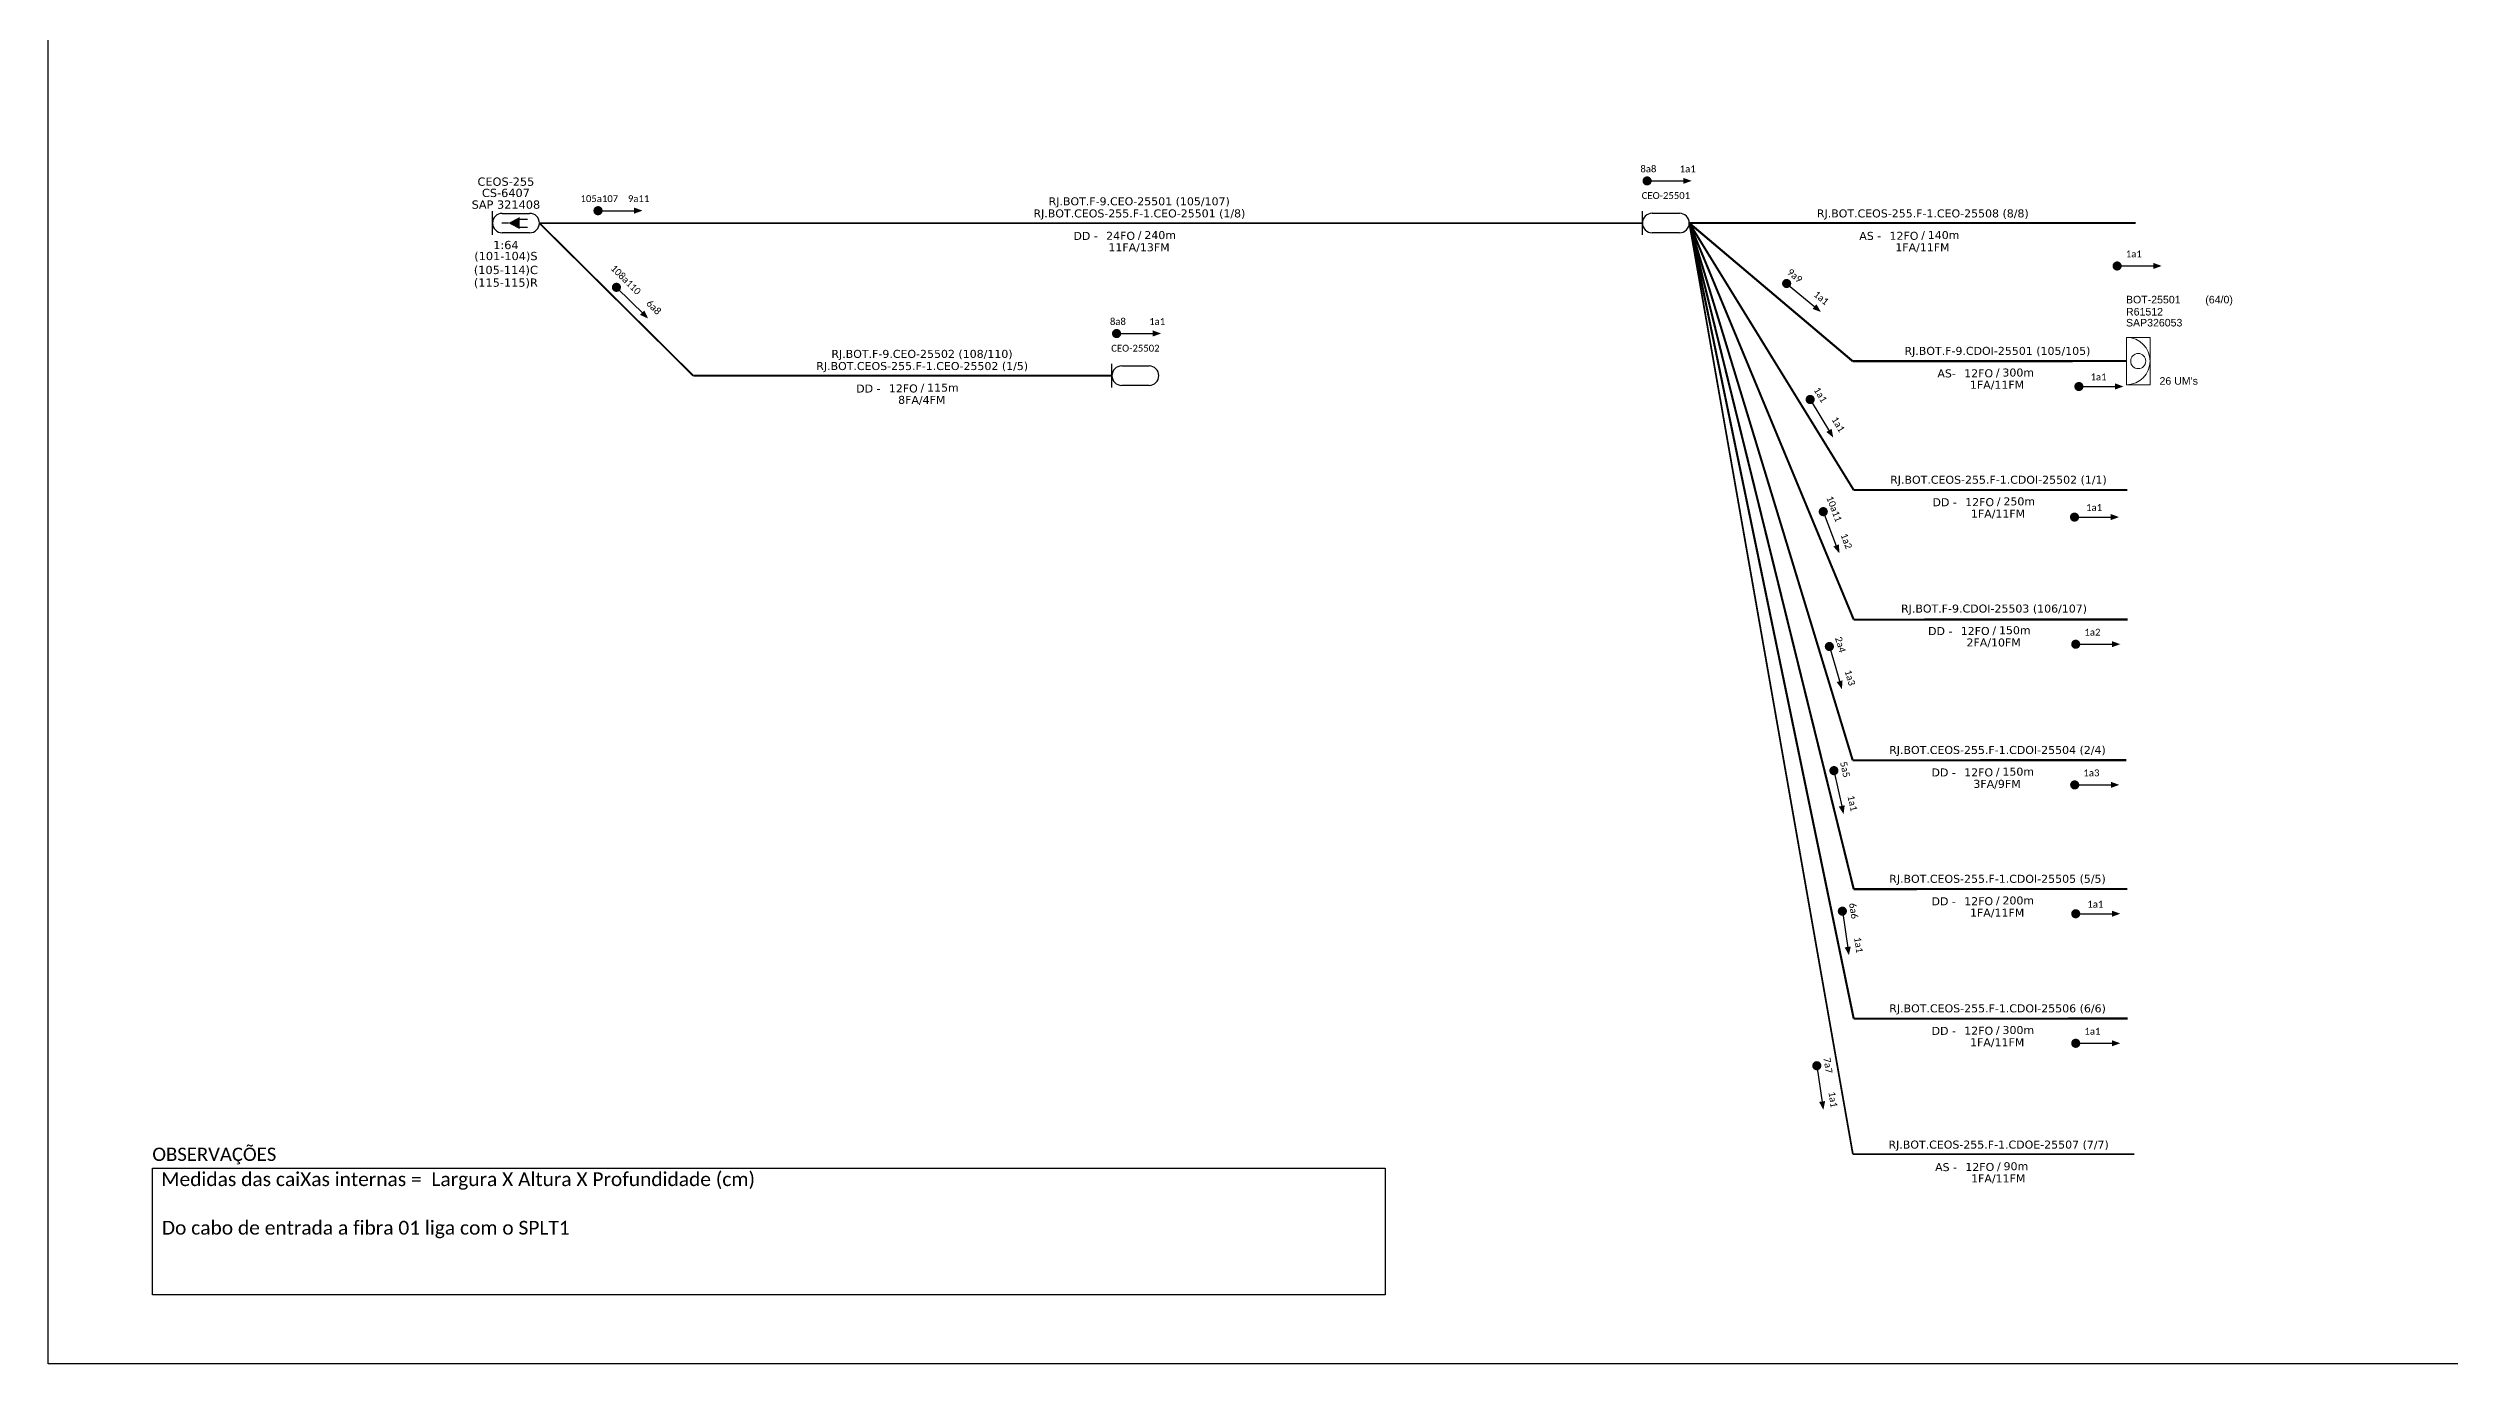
# Model space of a CAD drawing. Extents: x 0 to 841, y 0 to 594.
# Drawn here: x 0 to 542, y 0 to 297 of the extents above; entities that cross this region are included whole.
import ezdxf
from ezdxf.enums import TextEntityAlignment as Align

# ---------------------------------------------------------------- set-up
doc = ezdxf.new("R2010")
doc.units = 0
for name, color, linetype, lineweight in [("20.0-LEGENDA DOS CDO'S", 1, 'Continuous', 0), ('20.1-CDO_INTERIOR', 1, 'Continuous', 0), ('40.1-ETIQUETAS', 1, 'Continuous', 20)]:
    doc.layers.add(name, color=color, linetype=linetype, lineweight=lineweight)
for name, color, linetype in [('20.4-CEOS', 1, 'Continuous'), ('CAP a instalar', 1, 'Continuous'), ('CD de instalação futura', 8, 'Continuous'), ('SETA', 7, 'Continuous')]:
    doc.layers.add(name, color=color, linetype=linetype)
doc.styles.add('ARIAL', font='arial.ttf')
doc.styles.add('siredit', font='verdana.ttf')
doc.styles.add('WMF-Calibri0', font='calibri.ttf')
doc.linetypes.add('FENCELINE1', pattern='A,0.25,-0.1,[133,ltypeshp.shx,S=0.1,R=0,X=-0.1,Y=0],-0.1,1', length=1.45)

# ---------------------------------------------------------------- blocks, each defined once
blk = doc.blocks.new('CEOS_RP_CT_DRT')
at = {"layer": '20.4-CEOS', "color": 0}
for p, q in [((-4.54, 1.19), (-1.19, 1.19)), ((-1.19, -1.19), (-4.54, -1.19))]:
    blk.add_line(p, q, dxfattribs=at)
for points in [[(-5.73, -1.43), (-5.73, 1.44)], [(-3.79, 0), (-4.59, 0)], [(-2.47, 0.48), (-1.45, 0.48)], [(-2.47, -0.52), (-1.45, -0.52)]]:
    blk.add_lwpolyline(points, dxfattribs=at)
blk.add_lwpolyline([(-3.79, 0, 0, 1.47, 0), (-2.41, 0, 1.47, 1.47, 0)], format="xyseb", dxfattribs=at)
for centre, start, end in [((-4.54, 0), 90, 270), ((-1.19, 0), 270, 90)]:
    blk.add_arc(centre, 1.19, start, end, dxfattribs=at)
at = {"layer": '20.4-CEOS', "color": 7, "style": 'siredit'}
for tag, p in [('Nº_DA_CEOS', (-2.86, 5.6)), ('LOCAL', (-2.86, 4.24)), ('SAP', (-2.86, 2.78)), ('RACIO_SPLITAGEM', (-2.86, -1.88)), ('FIBRAS_SPLITTER', (-2.86, -3.58)), ('FIBRAS_TOP_C', (-2.86, -5.08)), ('RESERVA_FINAIS', (-2.86, -6.39))]:
    blk.add_attdef(tag, text='', height=1.01, dxfattribs=at).set_placement(p, align=Align.TOP_CENTER)
blk = doc.blocks.new('ETIQUETA_RS5F')
at = {"layer": '40.1-ETIQUETAS', "color": 0, "style": 'siredit'}
blk.add_text('/', height=1.5, dxfattribs=at).set_placement((1.58, -1.95), align=Align.MIDDLE_RIGHT)
for tag, p in [('ETIQUETA_R_PRIMARIA', (1.21, 4.1)), ('ETIQUETA_R_SECUNDARIA', (1.21, 2.1)), ('F_ATIVAS/F_MORTAS', (1.14, -4.24))]:
    blk.add_attdef(tag, text='', height=1.5, dxfattribs=at).set_placement(p, align=Align.MIDDLE_CENTER)
for tag, p in [('TIPO_CABO', (-6.58, -2.12)), ('CAP_CABO', (0.4, -2.09))]:
    blk.add_attdef(tag, text='', height=1.5, dxfattribs=at).set_placement(p, align=Align.MIDDLE_RIGHT)
blk.add_attdef('METROS', text='', height=1.5, dxfattribs=at).set_placement((2.14, -1.95), align=Align.MIDDLE_LEFT)
for tag, p in [('FUSÃO_1', (0.85, -8.39)), ('FUSÃO_2', (0.85, -10.6)), ('FUSÃO_3', (0.85, -12.93)), ('FUSÃO_4', (0.85, -15.14)), ('FUSÃO_5', (0.85, -17.16))]:
    blk.add_attdef(tag, text='', height=1.5, dxfattribs=at).set_placement(p, align=Align.CENTER)
blk = doc.blocks.new('CDOI_INT')
at = {"layer": '20.1-CDO_INTERIOR', "color": 0, "lineweight": 18}
blk.add_lwpolyline([(4.25, -4.25), (4.25, 4.25), (0, 4.25), (0, -4.25)], close=True, dxfattribs=at)
blk.add_circle((2.12, 0), 1.36, dxfattribs=at)
blk.add_arc((0, 0), 4.25, 270, 90, dxfattribs=at)
at = {"layer": "20.0-LEGENDA DOS CDO'S", "color": 0, "style": 'ARIAL'}
for tag, p in [('CDO_N', (-0.08, 10.38)), ('SURVEY', (-0.08, 8.2)), ('SPLITER_1', (21.18, 10.38)), ('SPLITER_2', (21.19, 8.68)), ('SAP', (-0.08, 6.23)), ('1:XX', (5.94, -2.22)), ('UMS', (5.94, -4.24))]:
    blk.add_attdef(tag, p, '', height=1.36, dxfattribs=at)
blk.add_attdef('FIBRAS_UTILIZADAS', text='', height=1.36, dxfattribs=at).set_placement((15.34, 10.38), align=Align.CENTER)

msp = doc.modelspace()

# ---------------------------------------------------------------- linework, layer by layer
msp.add_lwpolyline([(0, 594), (841, 594), (841, 0), (0, 0)], close=True)
at = {"const_width": 1.03}
for points in [[(360.45, 267.01, 1), (361.48, 267.01, 1)], [(123.63, 260.29, 1), (124.67, 260.29, 1)], [(127.94, 243.36, 1), (128.67, 242.63, 1)], [(392.07, 244.19, 1), (392.86, 243.53, 1)], [(466.55, 247.81, 1), (467.58, 247.81, 1)], [(397.51, 218.12, 1), (398.05, 217.24, 1)], [(457.93, 220.61, 1), (458.96, 220.61, 1)], [(400.55, 192.85, 1), (400.92, 191.88, 1)], [(456.94, 191.13, 1), (457.97, 191.13, 1)], [(401.97, 162.42, 1), (402.26, 161.43, 1)], [(457.21, 162.44, 1), (458.24, 162.44, 1)], [(403.03, 134.42, 1), (403.25, 133.41, 1)], [(456.98, 130.69, 1), (458.01, 130.69, 1)], [(404.97, 102.7, 1), (405.12, 101.68, 1)], [(457.21, 101.61, 1), (458.24, 101.61, 1)], [(457.21, 72.37, 1), (458.24, 72.37, 1)], [(399.2, 67.82, 1), (399.35, 66.8, 1)]]:
    msp.add_lwpolyline(points, format="xyb", close=True, dxfattribs=at)
at = {"color": 7, "const_width": 1.03}
msp.add_lwpolyline([(240.69, 232.56, 1), (241.73, 232.56, 1)], format="xyb", close=True, dxfattribs=at)
at = {"color": 0}
msp.add_lwpolyline([(23.56, 44.2), (301.81, 44.2), (301.81, 15.6), (23.56, 15.6)], close=True, dxfattribs=at)
at = {"layer": '20.4-CEOS', "color": 5}
for p, q in [((362.12, 259.7), (368.29, 259.7)), ((368.29, 255.3), (362.12, 255.3))]:
    msp.add_line(p, q, dxfattribs=at)
at = {"layer": '20.4-CEOS', "color": 7}
for p, q in [((242.37, 225.25), (248.54, 225.25)), ((248.54, 220.86), (242.37, 220.86))]:
    msp.add_line(p, q, dxfattribs=at)
at = {"layer": '20.4-CEOS', "color": 5}
msp.add_lwpolyline([(359.93, 254.85), (359.93, 260.15)], dxfattribs=at)
at = {"layer": '20.4-CEOS', "color": 7}
msp.add_lwpolyline([(240.17, 220.41), (240.17, 225.71)], dxfattribs=at)
at = {"layer": '20.4-CEOS', "color": 5}
for centre, start, end in [((362.12, 257.5), 90, 270), ((368.29, 257.5), 270, 90)]:
    msp.add_arc(centre, 2.2, start, end, dxfattribs=at)
at = {"layer": '20.4-CEOS', "color": 7}
for centre, start, end in [((242.37, 223.06), 90, 270), ((248.54, 223.06), 270, 90)]:
    msp.add_arc(centre, 2.2, start, end, dxfattribs=at)
at = {"layer": 'CAP a instalar', "color": 7, "ltscale": 7, "const_width": 0.398}
for points in [[(110.91, 257.5), (359.93, 257.5)], [(110.91, 257.5), (145.63, 223.06)], [(145.63, 223.06), (240.17, 223.06)]]:
    msp.add_lwpolyline(points, dxfattribs=at)
at = {"layer": 'CAP a instalar', "color": 7, "linetype": 'FENCELINE1', "ltscale": 7}
for points, const_width in [([(370.49, 257.5), (471.27, 257.53)], 0.482), ([(407.42, 47.34), (370.49, 257.5)], 0.398), ([(407.42, 47.34), (470.99, 47.34)], 0.398)]:
    msp.add_lwpolyline(points, dxfattribs=dict(at, const_width=const_width))
at = {"layer": 'CAP a instalar', "color": 1, "ltscale": 7, "const_width": 0.482}
for points in [[(370.49, 257.5), (407.38, 226.32)], [(407.38, 226.32), (469.18, 226.35)]]:
    msp.add_lwpolyline(points, dxfattribs=at)
at = {"layer": 'CAP a instalar', "color": 8, "ltscale": 7, "const_width": 0.482}
for points in [[(370.49, 257.5), (407.61, 197.24)], [(370.49, 257.5), (407.61, 168)], [(370.49, 257.5), (407.38, 136.25)], [(370.49, 257.5), (407.61, 107.17)], [(370.49, 257.5), (407.61, 77.93)], [(407.61, 197.24), (469.41, 197.27)], [(407.61, 168), (469.42, 168.03)], [(407.38, 136.25), (469.16, 136.27)], [(407.61, 107.17), (469.41, 107.19)], [(407.61, 77.93), (469.42, 77.96)]]:
    msp.add_lwpolyline(points, dxfattribs=at)
at = {"layer": 'SETA'}
for points in [[(360.96, 267.01), (369.84, 267.01)], [(124.15, 260.29), (133.02, 260.29)], [(467.07, 247.81), (475.94, 247.81)], [(128.31, 242.99), (134.62, 236.76)], [(392.46, 243.86), (399.29, 238.18)], [(397.78, 217.68), (402.38, 210.09)], [(458.45, 220.61), (467.32, 220.61)], [(400.73, 192.37), (403.91, 184.08)], [(457.45, 191.13), (466.33, 191.13)], [(402.11, 161.92), (404.6, 153.41)], [(457.73, 162.44), (466.6, 162.44)], [(403.14, 133.92), (405.05, 125.25)], [(457.5, 130.69), (466.37, 130.69)], [(405.05, 102.19), (406.34, 93.41)], [(457.73, 101.61), (466.6, 101.61)], [(457.73, 72.37), (466.6, 72.37)], [(399.27, 67.31), (400.57, 58.53)]]:
    msp.add_lwpolyline(points, dxfattribs=at)
at = {"layer": 'SETA', "color": 7}
msp.add_lwpolyline([(241.21, 232.56), (250.08, 232.56)], dxfattribs=at)
at = {"layer": 'SETA'}
for points in [[(369.12, 267.71), (371.02, 267.02), (369.12, 266.33)], [(132.31, 260.99), (134.2, 260.3), (132.31, 259.62)], [(475.23, 248.51), (477.12, 247.82), (475.23, 247.13)], [(399.19, 239.18), (400.2, 237.44), (398.31, 238.12)], [(134.61, 237.76), (135.47, 235.94), (133.64, 236.78)], [(466.61, 221.31), (468.5, 220.62), (466.61, 219.93)], [(402.61, 211.06), (403, 209.09), (401.43, 210.35)], [(465.62, 191.83), (467.51, 191.14), (465.62, 190.45)], [(404.31, 184.99), (404.34, 182.98), (403.03, 184.5)], [(465.89, 163.14), (467.78, 162.45), (465.89, 161.77)], [(405.08, 154.29), (404.95, 152.28), (403.76, 153.9)], [(465.66, 131.39), (467.55, 130.7), (465.66, 130.01)], [(405.58, 126.09), (405.31, 124.1), (404.23, 125.8)], [(465.89, 102.31), (467.78, 101.62), (465.89, 100.93)], [(406.93, 94.22), (406.53, 92.25), (405.57, 94.02)], [(465.89, 73.07), (467.78, 72.38), (465.89, 71.69)], [(401.16, 59.34), (400.76, 57.36), (399.8, 59.14)]]:
    msp.add_solid(points, dxfattribs=at)
at = {"layer": 'SETA', "color": 7}
msp.add_solid([(249.37, 233.27), (251.26, 232.58), (249.37, 231.89)], dxfattribs=at)

# ---------------------------------------------------------------- block references
at = {"layer": '20.4-CEOS', "color": 7}
ref = msp.add_blockref('CEOS_RP_CT_DRT', (110.91, 257.5), dxfattribs=dict(at, xscale=1.844295286949749, yscale=1.844295286949749, zscale=1.844295282484548))
ref.add_attrib('Nº_DA_CEOS', 'CEOS-255', dxfattribs={"color": 7, "height": 1.862, "style": 'siredit'}).set_placement((103.36, 267.78), align=Align.TOP_CENTER)
ref.add_attrib('LOCAL', 'CS-6407', dxfattribs={"color": 7, "height": 1.862, "style": 'siredit'}).set_placement((103.36, 265.24), align=Align.TOP_CENTER)
ref.add_attrib('SAP', 'SAP 321408', dxfattribs={"color": 7, "height": 1.862, "style": 'siredit'}).set_placement((103.36, 262.6), align=Align.TOP_CENTER)
ref.add_attrib('RACIO_SPLITAGEM', '1:64', dxfattribs={"color": 7, "height": 1.862, "style": 'siredit'}).set_placement((103.36, 253.48), align=Align.TOP_CENTER)
ref.add_attrib('FIBRAS_SPLITTER', '(101-104)S', dxfattribs={"color": 7, "height": 1.862, "style": 'siredit'}).set_placement((103.36, 250.99), align=Align.TOP_CENTER)
ref.add_attrib('FIBRAS_TOP_C', '(105-114)C', dxfattribs={"color": 7, "height": 1.862, "style": 'siredit'}).set_placement((103.34, 247.85), align=Align.TOP_CENTER)
ref.add_attrib('RESERVA_FINAIS', '(115-115)R', dxfattribs={"color": 7, "height": 1.862, "style": 'siredit'}).set_placement((103.34, 244.99), align=Align.TOP_CENTER)
at = {"layer": 'CAP a instalar', "color": 7, "linetype": 'FENCELINE1', "ltscale": 7}
ref = msp.add_blockref('ETIQUETA_RS5F', (244.93, 257.14), dxfattribs=dict(at, xscale=1.204133894017966, yscale=1.204133894018887, zscale=1.204133894019132))
ref.add_attrib('ETIQUETA_R_PRIMARIA', 'RJ.BOT.F-9.CEO-25501 (105/107)', dxfattribs={"layer": '40.1-ETIQUETAS', "color": 0, "height": 1.8062, "style": 'siredit'}).set_placement((246.32, 262.41), align=Align.MIDDLE_CENTER)
ref.add_attrib('ETIQUETA_R_SECUNDARIA', 'RJ.BOT.CEOS-255.F-1.CEO-25501 (1/8)', dxfattribs={"layer": '40.1-ETIQUETAS', "color": 0, "height": 1.8062, "style": 'siredit'}).set_placement((246.36, 259.68), align=Align.MIDDLE_CENTER)
ref.add_attrib('TIPO_CABO', 'DD -', dxfattribs={"layer": '40.1-ETIQUETAS', "color": 0, "height": 1.806, "style": 'siredit'}).set_placement((236.97, 254.6), align=Align.MIDDLE_RIGHT)
ref.add_attrib('CAP_CABO', '24FO', dxfattribs={"layer": '40.1-ETIQUETAS', "color": 0, "height": 1.806, "style": 'siredit'}).set_placement((245.38, 254.62), align=Align.MIDDLE_RIGHT)
ref.add_attrib('METROS', '240m', dxfattribs={"layer": '40.1-ETIQUETAS', "color": 0, "height": 1.806, "style": 'siredit'}).set_placement((247.48, 254.79), align=Align.MIDDLE_LEFT)
ref.add_attrib('F_ATIVAS/F_MORTAS', '11FA/13FM', dxfattribs={"layer": '40.1-ETIQUETAS', "color": 0, "height": 1.806, "style": 'siredit'}).set_placement((246.27, 252.03), align=Align.MIDDLE_CENTER)
ref = msp.add_blockref('ETIQUETA_RS5F', (421.78, 257.14), dxfattribs=dict(at, xscale=1.204133894017966, yscale=1.204133894018887, zscale=1.204133894019132))
ref.add_attrib('ETIQUETA_R_SECUNDARIA', 'RJ.BOT.CEOS-255.F-1.CEO-25508 (8/8)', dxfattribs={"layer": '40.1-ETIQUETAS', "color": 0, "height": 1.8062, "style": 'siredit'}).set_placement((423.2, 259.68), align=Align.MIDDLE_CENTER)
ref.add_attrib('TIPO_CABO', 'AS -', dxfattribs={"layer": '40.1-ETIQUETAS', "color": 0, "height": 1.806, "style": 'siredit'}).set_placement((413.81, 254.6), align=Align.MIDDLE_RIGHT)
ref.add_attrib('CAP_CABO', '12FO', dxfattribs={"layer": '40.1-ETIQUETAS', "color": 0, "height": 1.806, "style": 'siredit'}).set_placement((422.22, 254.62), align=Align.MIDDLE_RIGHT)
ref.add_attrib('METROS', '140m', dxfattribs={"layer": '40.1-ETIQUETAS', "color": 0, "height": 1.806, "style": 'siredit'}).set_placement((424.32, 254.79), align=Align.MIDDLE_LEFT)
ref.add_attrib('F_ATIVAS/F_MORTAS', '1FA/11FM', dxfattribs={"layer": '40.1-ETIQUETAS', "color": 0, "height": 1.806, "style": 'siredit'}).set_placement((423.12, 252.03), align=Align.MIDDLE_CENTER)
ref = msp.add_blockref('ETIQUETA_RS5F', (195.89, 222.7), dxfattribs=dict(at, xscale=1.204133894017966, yscale=1.204133894018887, zscale=1.204133894019132))
ref.add_attrib('ETIQUETA_R_PRIMARIA', 'RJ.BOT.F-9.CEO-25502 (108/110)', dxfattribs={"layer": '40.1-ETIQUETAS', "color": 0, "height": 1.8062, "style": 'siredit'}).set_placement((197.28, 227.97), align=Align.MIDDLE_CENTER)
ref.add_attrib('ETIQUETA_R_SECUNDARIA', 'RJ.BOT.CEOS-255.F-1.CEO-25502 (1/5)', dxfattribs={"layer": '40.1-ETIQUETAS', "color": 0, "height": 1.8062, "style": 'siredit'}).set_placement((197.32, 225.23), align=Align.MIDDLE_CENTER)
ref.add_attrib('TIPO_CABO', 'DD -', dxfattribs={"layer": '40.1-ETIQUETAS', "color": 0, "height": 1.806, "style": 'siredit'}).set_placement((187.93, 220.15), align=Align.MIDDLE_RIGHT)
ref.add_attrib('CAP_CABO', '12FO', dxfattribs={"layer": '40.1-ETIQUETAS', "color": 0, "height": 1.806, "style": 'siredit'}).set_placement((196.33, 220.18), align=Align.MIDDLE_RIGHT)
ref.add_attrib('METROS', '115m', dxfattribs={"layer": '40.1-ETIQUETAS', "color": 0, "height": 1.806, "style": 'siredit'}).set_placement((198.44, 220.35), align=Align.MIDDLE_LEFT)
ref.add_attrib('F_ATIVAS/F_MORTAS', '8FA/4FM', dxfattribs={"layer": '40.1-ETIQUETAS', "color": 0, "height": 1.806, "style": 'siredit'}).set_placement((197.23, 217.59), align=Align.MIDDLE_CENTER)
at = {"layer": 'CAP a instalar', "color": 1, "linetype": 'FENCELINE1', "ltscale": 7}
ref = msp.add_blockref('ETIQUETA_RS5F', (438.63, 226.12), dxfattribs=dict(at, xscale=1.204133894017966, yscale=1.204133894018887, zscale=1.204133894019132))
ref.add_attrib('ETIQUETA_R_SECUNDARIA', 'RJ.BOT.F-9.CDOI-25501 (105/105)', dxfattribs={"layer": '40.1-ETIQUETAS', "color": 0, "height": 1.8062, "style": 'siredit'}).set_placement((440.05, 228.65), align=Align.MIDDLE_CENTER)
ref.add_attrib('TIPO_CABO', 'AS-', dxfattribs={"layer": '40.1-ETIQUETAS', "color": 0, "height": 1.806, "style": 'siredit'}).set_placement((430.66, 223.57), align=Align.MIDDLE_RIGHT)
ref.add_attrib('CAP_CABO', '12FO', dxfattribs={"layer": '40.1-ETIQUETAS', "color": 0, "height": 1.806, "style": 'siredit'}).set_placement((439.07, 223.59), align=Align.MIDDLE_RIGHT)
ref.add_attrib('METROS', '300m', dxfattribs={"layer": '40.1-ETIQUETAS', "color": 0, "height": 1.806, "style": 'siredit'}).set_placement((441.17, 223.76), align=Align.MIDDLE_LEFT)
ref.add_attrib('F_ATIVAS/F_MORTAS', '1FA/11FM', dxfattribs={"layer": '40.1-ETIQUETAS', "color": 0, "height": 1.806, "style": 'siredit'}).set_placement((439.96, 221), align=Align.MIDDLE_CENTER)
at = {"layer": 'CAP a instalar', "color": 8, "linetype": 'FENCELINE1', "ltscale": 7}
ref = msp.add_blockref('ETIQUETA_RS5F', (438.85, 197.04), dxfattribs=dict(at, xscale=1.204133894017966, yscale=1.204133894018887, zscale=1.204133894019132))
ref.add_attrib('ETIQUETA_R_SECUNDARIA', 'RJ.BOT.CEOS-255.F-1.CDOI-25502 (1/1)', dxfattribs={"layer": '40.1-ETIQUETAS', "color": 0, "height": 1.8062, "style": 'siredit'}).set_placement((440.28, 199.57), align=Align.MIDDLE_CENTER)
ref.add_attrib('TIPO_CABO', 'DD -', dxfattribs={"layer": '40.1-ETIQUETAS', "color": 0, "height": 1.806, "style": 'siredit'}).set_placement((430.89, 194.49), align=Align.MIDDLE_RIGHT)
ref.add_attrib('CAP_CABO', '12FO', dxfattribs={"layer": '40.1-ETIQUETAS', "color": 0, "height": 1.806, "style": 'siredit'}).set_placement((439.3, 194.51), align=Align.MIDDLE_RIGHT)
ref.add_attrib('METROS', '250m', dxfattribs={"layer": '40.1-ETIQUETAS', "color": 0, "height": 1.806, "style": 'siredit'}).set_placement((441.4, 194.68), align=Align.MIDDLE_LEFT)
ref.add_attrib('F_ATIVAS/F_MORTAS', '1FA/11FM', dxfattribs={"layer": '40.1-ETIQUETAS', "color": 0, "height": 1.806, "style": 'siredit'}).set_placement((440.19, 191.92), align=Align.MIDDLE_CENTER)
ref = msp.add_blockref('ETIQUETA_RS5F', (437.85, 167.95), dxfattribs=dict(at, xscale=1.204133894017966, yscale=1.204133894018887, zscale=1.204133894019132))
ref.add_attrib('ETIQUETA_R_SECUNDARIA', 'RJ.BOT.F-9.CDOI-25503 (106/107)', dxfattribs={"layer": '40.1-ETIQUETAS', "color": 0, "height": 1.8062, "style": 'siredit'}).set_placement((439.28, 170.49), align=Align.MIDDLE_CENTER)
ref.add_attrib('TIPO_CABO', 'DD -', dxfattribs={"layer": '40.1-ETIQUETAS', "color": 0, "height": 1.806, "style": 'siredit'}).set_placement((429.89, 165.41), align=Align.MIDDLE_RIGHT)
ref.add_attrib('CAP_CABO', '12FO', dxfattribs={"layer": '40.1-ETIQUETAS', "color": 0, "height": 1.806, "style": 'siredit'}).set_placement((438.29, 165.43), align=Align.MIDDLE_RIGHT)
ref.add_attrib('METROS', '150m', dxfattribs={"layer": '40.1-ETIQUETAS', "color": 0, "height": 1.806, "style": 'siredit'}).set_placement((440.4, 165.6), align=Align.MIDDLE_LEFT)
ref.add_attrib('F_ATIVAS/F_MORTAS', '2FA/10FM', dxfattribs={"layer": '40.1-ETIQUETAS', "color": 0, "height": 1.806, "style": 'siredit'}).set_placement((439.19, 162.84), align=Align.MIDDLE_CENTER)
ref = msp.add_blockref('ETIQUETA_RS5F', (438.63, 136.04), dxfattribs=dict(at, xscale=1.204133894017966, yscale=1.204133894018887, zscale=1.204133894019132))
ref.add_attrib('ETIQUETA_R_SECUNDARIA', 'RJ.BOT.CEOS-255.F-1.CDOI-25504 (2/4)', dxfattribs={"layer": '40.1-ETIQUETAS', "color": 0, "height": 1.8062, "style": 'siredit'}).set_placement((440.05, 138.58), align=Align.MIDDLE_CENTER)
ref.add_attrib('TIPO_CABO', 'DD -', dxfattribs={"layer": '40.1-ETIQUETAS', "color": 0, "height": 1.806, "style": 'siredit'}).set_placement((430.66, 133.5), align=Align.MIDDLE_RIGHT)
ref.add_attrib('CAP_CABO', '12FO', dxfattribs={"layer": '40.1-ETIQUETAS', "color": 0, "height": 1.806, "style": 'siredit'}).set_placement((439.07, 133.52), align=Align.MIDDLE_RIGHT)
ref.add_attrib('METROS', '150m', dxfattribs={"layer": '40.1-ETIQUETAS', "color": 0, "height": 1.806, "style": 'siredit'}).set_placement((441.17, 133.69), align=Align.MIDDLE_LEFT)
ref.add_attrib('F_ATIVAS/F_MORTAS', '3FA/9FM', dxfattribs={"layer": '40.1-ETIQUETAS', "color": 0, "height": 1.806, "style": 'siredit'}).set_placement((439.96, 130.93), align=Align.MIDDLE_CENTER)
ref = msp.add_blockref('ETIQUETA_RS5F', (438.64, 106.96), dxfattribs=dict(at, xscale=1.204133894017966, yscale=1.204133894018887, zscale=1.204133894019132))
ref.add_attrib('ETIQUETA_R_SECUNDARIA', 'RJ.BOT.CEOS-255.F-1.CDOI-25505 (5/5)', dxfattribs={"layer": '40.1-ETIQUETAS', "color": 0, "height": 1.8062, "style": 'siredit'}).set_placement((440.06, 109.5), align=Align.MIDDLE_CENTER)
ref.add_attrib('TIPO_CABO', 'DD -', dxfattribs={"layer": '40.1-ETIQUETAS', "color": 0, "height": 1.806, "style": 'siredit'}).set_placement((430.67, 104.42), align=Align.MIDDLE_RIGHT)
ref.add_attrib('CAP_CABO', '12FO', dxfattribs={"layer": '40.1-ETIQUETAS', "color": 0, "height": 1.806, "style": 'siredit'}).set_placement((439.08, 104.44), align=Align.MIDDLE_RIGHT)
ref.add_attrib('METROS', '200m', dxfattribs={"layer": '40.1-ETIQUETAS', "color": 0, "height": 1.806, "style": 'siredit'}).set_placement((441.18, 104.61), align=Align.MIDDLE_LEFT)
ref.add_attrib('F_ATIVAS/F_MORTAS', '1FA/11FM', dxfattribs={"layer": '40.1-ETIQUETAS', "color": 0, "height": 1.806, "style": 'siredit'}).set_placement((439.98, 101.85), align=Align.MIDDLE_CENTER)
ref = msp.add_blockref('ETIQUETA_RS5F', (438.65, 77.73), dxfattribs=dict(at, xscale=1.204133894017966, yscale=1.204133894018887, zscale=1.204133894019132))
ref.add_attrib('ETIQUETA_R_SECUNDARIA', 'RJ.BOT.CEOS-255.F-1.CDOI-25506 (6/6)', dxfattribs={"layer": '40.1-ETIQUETAS', "color": 0, "height": 1.8062, "style": 'siredit'}).set_placement((440.08, 80.26), align=Align.MIDDLE_CENTER)
ref.add_attrib('TIPO_CABO', 'DD -', dxfattribs={"layer": '40.1-ETIQUETAS', "color": 0, "height": 1.806, "style": 'siredit'}).set_placement((430.69, 75.18), align=Align.MIDDLE_RIGHT)
ref.add_attrib('CAP_CABO', '12FO', dxfattribs={"layer": '40.1-ETIQUETAS', "color": 0, "height": 1.806, "style": 'siredit'}).set_placement((439.09, 75.21), align=Align.MIDDLE_RIGHT)
ref.add_attrib('METROS', '300m', dxfattribs={"layer": '40.1-ETIQUETAS', "color": 0, "height": 1.806, "style": 'siredit'}).set_placement((441.19, 75.37), align=Align.MIDDLE_LEFT)
ref.add_attrib('F_ATIVAS/F_MORTAS', '1FA/11FM', dxfattribs={"layer": '40.1-ETIQUETAS', "color": 0, "height": 1.806, "style": 'siredit'}).set_placement((439.99, 72.61), align=Align.MIDDLE_CENTER)
at = {"layer": 'CAP a instalar', "color": 7, "linetype": 'FENCELINE1', "ltscale": 7}
ref = msp.add_blockref('ETIQUETA_RS5F', (438.89, 46.98), dxfattribs=dict(at, xscale=1.204133894017966, yscale=1.204133894018887, zscale=1.204133894019132))
ref.add_attrib('ETIQUETA_R_SECUNDARIA', 'RJ.BOT.CEOS-255.F-1.CDOE-25507 (7/7)', dxfattribs={"layer": '40.1-ETIQUETAS', "color": 0, "height": 1.8062, "style": 'siredit'}).set_placement((440.32, 49.51), align=Align.MIDDLE_CENTER)
ref.add_attrib('TIPO_CABO', 'AS -', dxfattribs={"layer": '40.1-ETIQUETAS', "color": 0, "height": 1.806, "style": 'siredit'}).set_placement((430.93, 44.43), align=Align.MIDDLE_RIGHT)
ref.add_attrib('CAP_CABO', '12FO', dxfattribs={"layer": '40.1-ETIQUETAS', "color": 0, "height": 1.806, "style": 'siredit'}).set_placement((439.34, 44.46), align=Align.MIDDLE_RIGHT)
ref.add_attrib('METROS', '90m', dxfattribs={"layer": '40.1-ETIQUETAS', "color": 0, "height": 1.806, "style": 'siredit'}).set_placement((441.44, 44.63), align=Align.MIDDLE_LEFT)
ref.add_attrib('F_ATIVAS/F_MORTAS', '1FA/11FM', dxfattribs={"layer": '40.1-ETIQUETAS', "color": 0, "height": 1.806, "style": 'siredit'}).set_placement((440.23, 41.87), align=Align.MIDDLE_CENTER)
at = {"layer": 'CD de instalação futura', "color": 1, "ltscale": 11}
ref = msp.add_blockref('CDOI_INT', (469.18, 226.35), dxfattribs=dict(at, xscale=1.254735876877849, yscale=1.254735876877849, zscale=1.254735876877849))
ref.add_attrib('CDO_N', 'BOT-25501', (469.07, 239.37), dxfattribs={"layer": "20.0-LEGENDA DOS CDO'S", "color": 0, "height": 1.707, "style": 'ARIAL'})
ref.add_attrib('FIBRAS_UTILIZADAS', '     (64/0)', dxfattribs={"layer": "20.0-LEGENDA DOS CDO'S", "color": 0, "height": 1.7068, "style": 'ARIAL'}).set_placement((488.43, 239.37), align=Align.CENTER)
ref.add_attrib('SURVEY', 'R61512', (469.08, 236.63), dxfattribs={"layer": "20.0-LEGENDA DOS CDO'S", "color": 0, "height": 1.707, "style": 'ARIAL'})
ref.add_attrib('SAP', 'SAP326053', (469.07, 234.16), dxfattribs={"layer": "20.0-LEGENDA DOS CDO'S", "color": 0, "height": 1.707, "style": 'ARIAL'})
ref.add_attrib('UMS', "26 UM's", (476.64, 221.02), dxfattribs={"layer": "20.0-LEGENDA DOS CDO'S", "color": 0, "height": 1.707, "style": 'ARIAL'})

# ---------------------------------------------------------------- texts
at = {"style": 'WMF-Calibri0'}
msp.add_text('OBSERVAÇÕES', height=3, dxfattribs=at).set_placement((23.54, 45.82))
at = {"char_height": 1.5485, "width": 26.1792, "attachment_point": 5}
for s, insert in [('{\\fCalibri|b0|i0|c0|p34;\\C7;8a8}', (361.26, 269.72)), ('{\\fCalibri|b0|i0|c0|p34;\\C7;1a1}', (370.13, 269.72)), ('{\\fCalibri|b0|i0|c0|p34;\\C7;105a107}', (124.45, 263)), ('{\\fCalibri|b0|i0|c0|p34;\\C7;1a1}', (470.84, 250.52)), ('{\\fCalibri|b0|i0|c0|p34;\\C7;1a1}', (462.87, 222.77)), ('{\\fCalibri|b0|i0|c0|p34;\\C7;1a1}', (461.87, 193.29)), ('{\\fCalibri|b0|i0|c0|p34;\\C7;1a2}', (461.5, 165.15)), ('{\\fCalibri|b0|i0|c0|p34;\\C7;1a3}', (461.27, 133.4)), ('{\\fCalibri|b0|i0|c0|p34;\\C7;1a1}', (462.15, 103.76)), ('{\\fCalibri|b0|i0|c0|p34;\\C7;1a1}', (461.5, 75.08))]:
    msp.add_mtext(s, dxfattribs=dict(at, insert=insert))
at = {"color": 7, "char_height": 1.5485, "width": 26.1792, "attachment_point": 5}
for s, insert in [('{\\fCalibri|b0|i0|c0|p34;\\C7;9a11}', (133.32, 263)), ('{\\fCalibri|b0|i0|c0|p34;\\C7;8a8}', (241.51, 235.27)), ('{\\fCalibri|b0|i0|c0|p34;\\C7;1a1}', (250.38, 235.27)), ('{\\fCalibri|b0|i0|c0|p34;\\C7;CEO-25502}', (245.45, 229.25))]:
    msp.add_mtext(s, dxfattribs=dict(at, insert=insert))
at = {"color": 5, "insert": (365.21, 263.7), "char_height": 1.5485, "width": 26.1792, "attachment_point": 5}
msp.add_mtext('\\fCalibri|b0|i0|c0|p34;CEO-25501', dxfattribs=at)
at = {"char_height": 1.5485, "width": 26.1792, "attachment_point": 5}
for s, insert, rotation in [('{\\fCalibri|b0|i0|c0|p34;\\C7;108a110}', (130.43, 244.71), 315.3668), ('{\\fCalibri|b0|i0|c0|p34;\\C7;9a9}', (394.3, 245.61), 320.2433), ('{\\fCalibri|b0|i0|c0|p34;\\C7;1a1}', (400.28, 240.61), 320.2433), ('{\\fCalibri|b0|i0|c0|p34;\\C7;1a1}', (400.09, 218.73), 301.1848), ('{\\fCalibri|b0|i0|c0|p34;\\C7;1a1}', (404.11, 212.06), 301.1848), ('{\\fCalibri|b0|i0|c0|p34;\\C7;10a11}', (403.19, 192.99), 290.9637), ('{\\fCalibri|b0|i0|c0|p34;\\C7;1a2}', (405.96, 185.71), 290.9637), ('{\\fCalibri|b0|i0|c0|p34;\\C7;2a4}', (404.61, 162.35), 286.2967), ('{\\fCalibri|b0|i0|c0|p34;\\C7;1a3}', (406.78, 154.87), 286.2967), ('{\\fCalibri|b0|i0|c0|p34;\\C7;5a5}', (405.66, 134.17), 282.3998), ('{\\fCalibri|b0|i0|c0|p34;\\C7;1a1}', (407.32, 126.56), 282.3998), ('{\\fCalibri|b0|i0|c0|p34;\\C7;6a6}', (407.58, 102.27), 278.4077), ('{\\fCalibri|b0|i0|c0|p34;\\C7;1a1}', (408.7, 94.56), 278.4077), ('{\\fCalibri|b0|i0|c0|p34;\\C7;7a7}', (401.81, 67.39), 278.4077), ('{\\fCalibri|b0|i0|c0|p34;\\C7;1a1}', (402.93, 59.68), 278.4077)]:
    msp.add_mtext(s, dxfattribs=dict(at, insert=insert, rotation=rotation))
at = {"color": 7, "insert": (136.74, 238.48), "char_height": 1.5485, "width": 26.1792, "attachment_point": 5, "rotation": 315.3668}
msp.add_mtext('{\\fCalibri|b0|i0|c0|p34;\\C7;6a8}', dxfattribs=at)
at = {"color": 7, "char_height": 3.1049, "width": 511.413, "attachment_point": 1, "style": 'WMF-Calibri0'}
for s, insert in [('Medidas das caiXas internas =  Largura X Altura X Profundidade (cm)', (25.54, 43.25)), ('Do cabo de entrada a fibra 01 liga com o SPLT1\\P\\P', (25.69, 32.3))]:
    msp.add_mtext(s, dxfattribs=dict(at, insert=insert))

doc.saveas('drawing.dxf')
